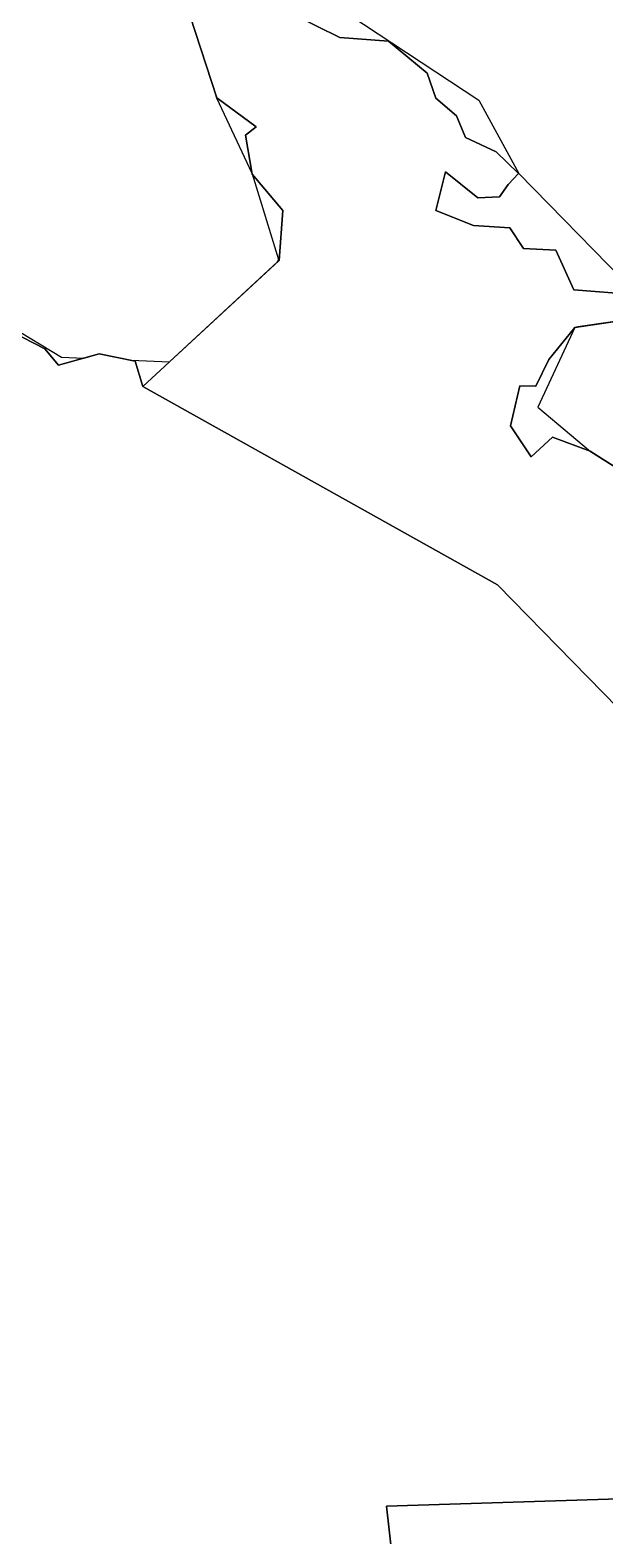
# Model space of a CAD drawing. Header units: metres. Extents: x 304729 to 308942, y 6403920 to 6405836.
# Drawn here: x 305090.4 to 305141.4, y 6404299.4 to 6404433.1 of the extents above; entities that cross this region are included whole.
import ezdxf

# ---------------------------------------------------------------- set-up
doc = ezdxf.new("R2010")
doc.units = ezdxf.units.M
doc.layers.add('FASTIGHETSGRANSER', color=7, linetype='Continuous')

msp = doc.modelspace()

# ---------------------------------------------------------------- linework, layer by layer
at = {"layer": 'FASTIGHETSGRANSER'}
for points in [[(305113.512, 6404437.918), (305130.179, 6404426.886), (305133.727, 6404420.393), (305145.648, 6404408.187)], [(305079.357, 6404412.411), (305093.142, 6404404.08), (305095.119, 6404403.993), (305096.486, 6404404.376), (305099.313, 6404403.807), (305102.716, 6404403.656), (305112.307, 6404412.535), (305112.42, 6404412.708), (305110.085, 6404420.317), (305110.069, 6404420.337), (305110.061, 6404420.38), (305106.922, 6404427.089), (305106.351, 6404428.886), (305104.544, 6404434.362)], [(305087.703, 6404406.869), (305091.67, 6404404.831), (305092.875, 6404403.365), (305096.486, 6404404.375), (305099.68, 6404403.734), (305100.353, 6404401.468), (305112.445, 6404412.663), (305112.783, 6404417.09), (305110.069, 6404420.337), (305109.467, 6404423.798), (305110.411, 6404424.529), (305106.939, 6404427.104), (305104.544, 6404434.363)], [(305104.544, 6404434.363), (305106.939, 6404427.104), (305110.411, 6404424.529), (305109.467, 6404423.798), (305110.069, 6404420.337), (305112.783, 6404417.09), (305112.445, 6404412.663), (305100.353, 6404401.468), (305131.825, 6404383.855), (305154.547, 6404360.642)], [(305113.766, 6404434.466), (305117.836, 6404432.474), (305122.161, 6404432.142), (305125.606, 6404429.306), (305126.363, 6404427.085), (305128.192, 6404425.507), (305129, 6404423.588), (305131.714, 6404422.307), (305133.692, 6404420.381), (305132.773, 6404419.425), (305131.997, 6404418.326), (305130.097, 6404418.24), (305127.227, 6404420.53), (305126.365, 6404417.095), (305129.697, 6404415.762), (305132.942, 6404415.575), (305134.153, 6404413.742), (305137.004, 6404413.592), (305138.609, 6404410.053), (305143.906, 6404409.636)], [(305143.906, 6404409.636), (305138.609, 6404410.053), (305137.004, 6404413.592), (305134.153, 6404413.742), (305132.942, 6404415.575), (305129.697, 6404415.762), (305126.365, 6404417.095), (305127.227, 6404420.53), (305130.097, 6404418.24), (305131.997, 6404418.326), (305132.773, 6404419.425), (305133.692, 6404420.381), (305131.714, 6404422.307), (305129, 6404423.588), (305128.192, 6404425.507), (305126.363, 6404427.085), (305125.606, 6404429.306), (305122.161, 6404432.142), (305117.836, 6404432.474), (305113.766, 6404434.466)], [(305122.744, 6404295.206), (305121.985, 6404302.067), (305152.925, 6404303.042), (305177.833, 6404303.807), (305181.01, 6404303.904), (305180.193, 6404307.381), (305177.375, 6404307.288), (305147.528, 6404306.373), (305144.7, 6404308.482), (305143.618, 6404325.382), (305142.767, 6404340.165), (305154.547, 6404360.642), (305131.825, 6404383.855), (305100.353, 6404401.468), (305100.353, 6404401.468), (305099.68, 6404403.734), (305096.486, 6404404.375), (305092.875, 6404403.365), (305091.67, 6404404.831), (305087.703, 6404406.869)], [(305144.275, 6404407.544), (305138.692, 6404406.727), (305136.403, 6404403.877), (305135.225, 6404401.492), (305133.811, 6404401.526), (305132.995, 6404397.996), (305134.825, 6404395.226), (305136.712, 6404396.963), (305140.062, 6404395.73), (305142.57, 6404394.136)], [(305142.57, 6404394.136), (305140.062, 6404395.73), (305136.712, 6404396.963), (305134.825, 6404395.226), (305132.995, 6404397.996), (305133.811, 6404401.526), (305135.225, 6404401.492), (305136.403, 6404403.877), (305138.692, 6404406.727), (305144.275, 6404407.544)], [(305144.274, 6404407.544), (305138.977, 6404406.769), (305138.687, 6404406.708), (305135.405, 6404399.634), (305140.084, 6404395.715), (305142.571, 6404394.136)]]:
    msp.add_lwpolyline(points, dxfattribs=at)
msp.add_lwpolyline([(305152.925, 6404303.042), (305121.985, 6404302.067), (305122.744, 6404295.206), (305126.116, 6404277.587), (305125.56, 6404275.97), (305153.736, 6404276.81), (305152.925, 6404303.042)], close=True, dxfattribs=at)

doc.saveas('drawing.dxf')
